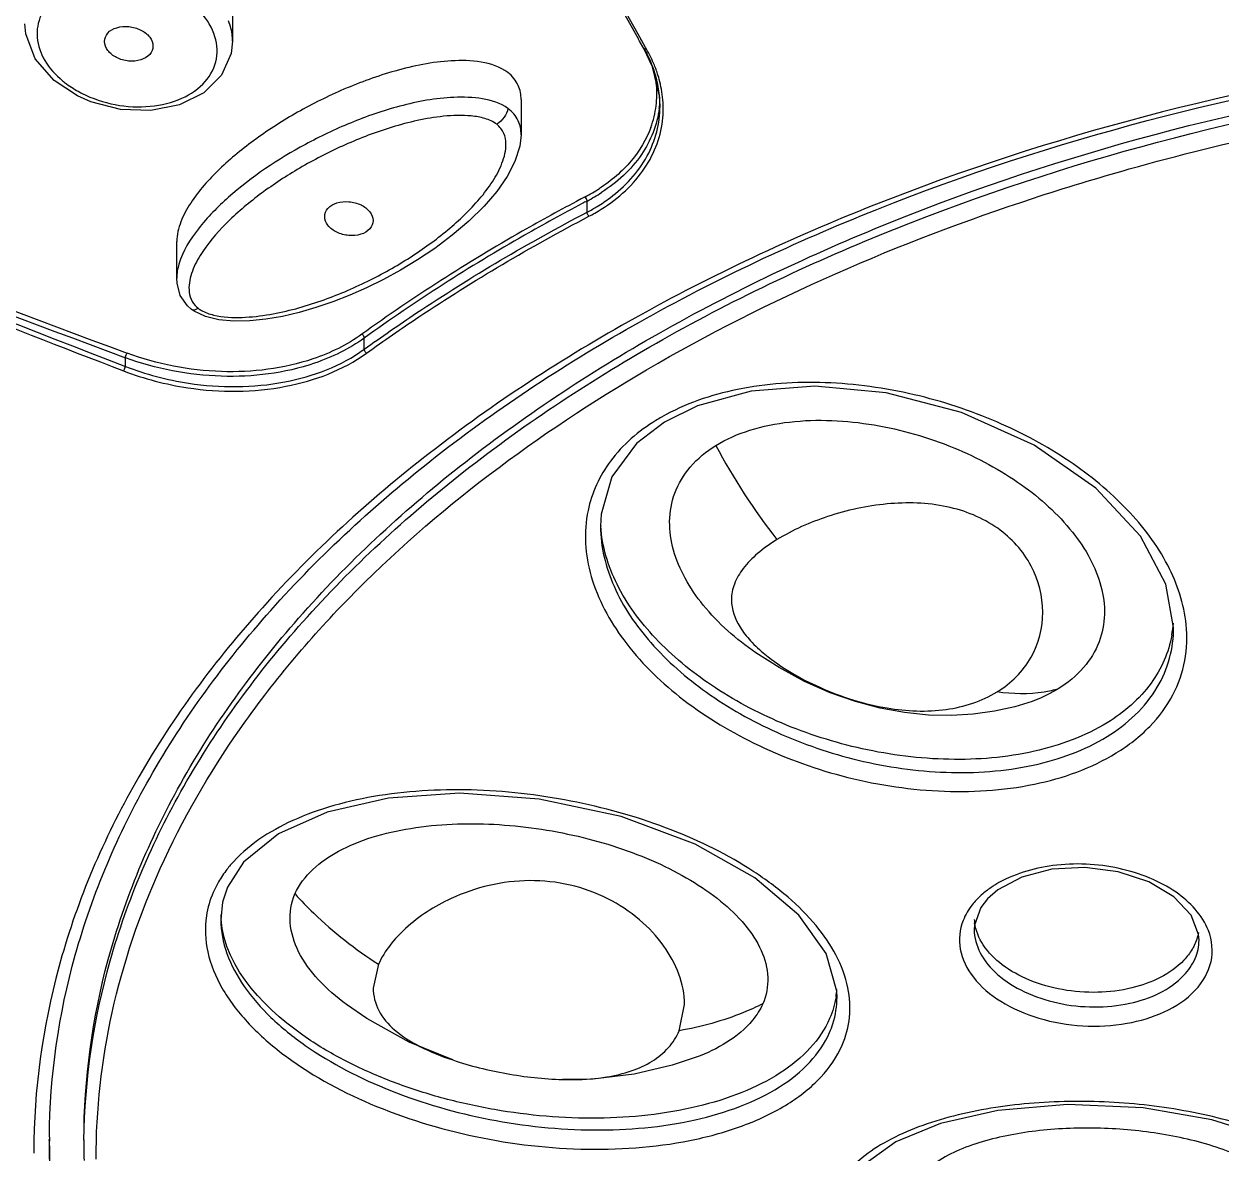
# Model space of a CAD drawing. Header units: millimetres. Extents: x 601 to 1195, y -13 to 407.
# Drawn here: x 899.69 to 912.67, y 288.88 to 301.12 of the extents above; entities that cross this region are included whole.
import ezdxf

# ---------------------------------------------------------------- set-up
doc = ezdxf.new("R2010")
doc.units = ezdxf.units.MM
doc.header["$LTSCALE"] = 0.1

msp = doc.modelspace()

# ---------------------------------------------------------------- linework, layer by layer
for p, q in [((901.9499, 301.2791), (901.9499, 300.937)), ((901.9499, 300.937), (901.9499, 300.9374)), ((906.3628, 300.9377), (906.3475, 300.9645)), ((906.408, 300.8586), (906.3628, 300.9377)), ((906.3817, 300.9482), (906.3769, 300.9566)), ((906.4269, 300.8691), (906.3817, 300.9482)), ((906.5032, 300.6583), (906.408, 300.8586)), ((906.4374, 300.8508), (906.4269, 300.8691)), ((906.5784, 300.345), (906.5032, 300.6583)), ((900.4151, 300.2786), (900.2697, 300.3424)), ((905.0778, 300.3027), (905.0778, 299.9213)), ((906.5841, 300.2316), (906.5784, 300.345)), ((906.5841, 300.2316), (906.5841, 300.234)), ((905.0778, 299.921), (905.0778, 299.9213)), ((905.7929, 299.082), (905.7929, 299.2029)), ((901.3451, 298.366), (901.3451, 298.7627)), ((901.4624, 298.0657), (901.3838, 298.1794)), ((901.5015, 298.0311), (901.4624, 298.0657)), ((901.5015, 298.0311), (901.5015, 298.031)), ((903.3782, 297.5954), (903.3782, 297.7163)), ((900.7881, 297.4095), (900.7881, 297.5041)), ((906.6312, 296.8058), (906.3302, 296.5735)), ((905.9452, 295.8066), (905.9386, 295.6753)), ((905.9386, 295.6774), (905.9386, 295.6753)), ((912.1516, 294.5791), (912.1516, 294.5792)), ((901.8955, 291.7611), (901.8426, 291.5984)), ((901.8426, 291.5984), (901.8225, 291.4111)), ((910.132, 291.6353), (910.0599, 291.5424)), ((910.0599, 291.5424), (909.9916, 291.3516)), ((901.8225, 291.4124), (901.8225, 291.4109)), ((909.9916, 291.3516), (909.9892, 291.3047)), ((909.9892, 291.3076), (909.9892, 291.3047)), ((912.4267, 291.1882), (912.4267, 291.1913)), ((903.5328, 290.9261), (903.4753, 290.6677)), ((908.5031, 290.569), (908.5007, 290.6358)), ((908.5031, 290.5691), (908.5031, 290.5714)), ((906.7928, 290.2055), (906.8503, 290.4904)), ((899.9644, 288.9971), (899.9642, 289.0248)), ((900.3392, 289.0207), (900.3392, 288.9296))]:
    msp.add_line(p, q)
for points in [[(900.2697, 300.3423), (900.0168, 300.5093), (899.812, 300.7455), (899.7089, 301.0155), (899.6999, 301.1233)], [(901.9499, 300.9374), (901.9356, 300.8026), (901.8311, 300.5661), (901.6374, 300.3754), (901.3741, 300.2453), (901.0646, 300.1846), (900.7356, 300.1964), (900.4151, 300.2786)], [(905.0778, 299.921), (905.0649, 299.7984), (905.0112, 299.6307), (904.9262, 299.4682), (904.8142, 299.3075), (904.676, 299.1466), (904.5129, 298.9858), (904.3319, 298.8314), (904.1434, 298.6898), (903.956, 298.5641), (903.7708, 298.4523), (903.5869, 298.3521), (903.4032, 298.2618), (903.2198, 298.181), (903.0368, 298.1095), (902.8543, 298.0472), (902.6724, 297.9945), (902.4916, 297.9522), (902.3128, 297.9211), (902.1364, 297.9027), (901.9646, 297.8994), (901.8027, 297.9139)], [(901.3838, 298.1794), (901.3481, 298.311), (901.3451, 298.366)], [(901.8027, 297.9139), (901.6571, 297.9492), (901.5341, 298.0079), (901.5015, 298.031)], [(912.1516, 294.5792), (912.0685, 295.0479), (911.7907, 295.5699), (911.3065, 296.0903), (910.638, 296.555), (909.8505, 296.9098), (909.0338, 297.123), (908.261, 297.1946), (907.5722, 297.1414), (906.9899, 296.9829), (906.6312, 296.8058)], [(906.3302, 296.5735), (906.0633, 296.2125), (905.9452, 295.8066)], [(908.9714, 293.7026), (908.7016, 293.774), (908.4269, 293.8707), (908.1504, 293.9933), (907.874, 294.1428), (907.6209, 294.3052)], [(910.4317, 293.7194), (910.2097, 293.6701), (909.9786, 293.638), (909.7417, 293.6242), (909.4926, 293.6292), (909.2353, 293.6549), (908.9714, 293.7026)], [(908.5007, 290.6358), (908.3842, 291.0419), (908.0873, 291.4597), (907.6123, 291.8635), (906.9657, 292.2291), (906.1616, 292.5275), (905.2743, 292.718), (904.4119, 292.7815), (903.6392, 292.7292), (902.9774, 292.5772), (902.4466, 292.339), (902.0699, 292.0317), (901.8954, 291.7608)], [(912.3401, 291.4596), (912.1538, 291.6581), (911.8812, 291.8207), (911.5494, 291.93), (911.1887, 291.9763), (910.8305, 291.9561), (910.5063, 291.8722), (910.2453, 291.7342), (910.1322, 291.6355)], [(912.4267, 291.1881), (912.4226, 291.249), (912.3401, 291.4596)], [(904.337, 289.8883), (903.8654, 290.08), (903.4061, 290.337), (903.1852, 290.4898)], [(906.9763, 289.9179), (906.7172, 289.831), (906.3032, 289.7337), (905.8542, 289.6814), (905.5264, 289.6763)], [(914.1789, 288.2603), (913.9937, 288.5418), (913.6529, 288.8123), (913.1743, 289.0493), (912.5657, 289.2399), (911.8216, 289.3682), (911.0025, 289.4043), (910.2458, 289.3402), (909.6243, 289.199), (909.1407, 289), (908.8028, 288.759), (908.6238, 288.5006)]]:
    msp.add_lwpolyline(points)
for centre, radius, start, end in [((1122.9402, 424.7465), 249.4683, 208.556905, 209.747814), ((1123.017, 424.7656), 249.5227, 208.552727, 209.747819), ((905.1403, 300.1432), 1.4587, 23.33979, 28.61014), ((905.2246, 300.1802), 1.3666, 19.51039, 23.31914), ((974.1468, 488.0242), 204.2958, 246.536876, 248.950504), ((905.2888, 300.2029), 1.2986, 15.19335, 19.5112), ((905.3955, 300.3585), 1.1545, 9.26124, 13.2861), ((905.4337, 300.3647), 1.1158, 4.81756, 9.26025), ((905.3495, 300.2194), 1.2356, 10.28421, 15.19294), ((905.2812, 300.167), 1.342, 18.78468, 19.54016), ((905.3132, 300.1776), 1.3083, 15.22267, 18.7961), ((905.4731, 300.3679), 1.0763, 353.00062, 4.82544), ((905.3984, 300.2285), 1.1859, 5.93496, 10.27464), ((905.369, 300.1926), 1.2506, 10.3079, 15.22852), ((905.4234, 300.2026), 1.1952, 4.71563, 10.30483), ((900.8763, 301.4709), 1.2337, 241.89767, 243.1477), ((905.5076, 300.3401), 1.0764, 352.93923, 357.41379), ((905.4208, 300.231), 1.1633, 5.21732, 5.92231), ((905.4306, 300.2319), 1.1535, 3.25863, 5.21883), ((905.4461, 300.2327), 1.138, 0.06566, 3.26055), ((905.4659, 300.2062), 1.1526, 358.39146, 4.70796), ((905.4739, 300.37), 1.0758, 339.95544, 352.8879), ((905.4901, 300.2059), 1.1284, 351.30523, 358.37673), ((979.2737, 508.8695), 225.4147, 247.968461, 249.628833), ((979.2718, 508.8659), 225.4629, 247.968461, 249.628832), ((973.9137, 487.4453), 203.6197, 247.105016, 248.953314), ((916.0024, 279.7346), 22.0324, 117.66836, 117.83), ((904.8842, 300.9434), 1.9139, 297.62256, 303.01807), ((904.8887, 300.9308), 1.9502, 297.62239, 303.0082), ((916.009, 279.718), 22.0006, 117.66837, 117.82238), ((904.8744, 300.8342), 1.9783, 297.66422, 299.56541), ((904.8788, 300.8213), 2.014, 297.66402, 299.70004), ((907.6716, 294.9851), 2.1591, 119.72052, 121.60973), ((913.1674, 299.7079), 6.7599, 207.82122, 218.15495), ((907.3058, 295.7603), 1.3673, 182.21359, 183.51513), ((910.9007, 294.7166), 1.2507, 349.74527, 355.84623), ((902.7539, 291.2641), 1.1053, 149.87865, 156.42708), ((910.6625, 291.0127), 0.8912, 130.54174, 136.75578), ((902.8113, 291.4865), 0.9888, 181.25897, 184.1332), ((910.4943, 291.4468), 0.5052, 184.04723, 187.98341), ((907.5572, 290.7199), 0.9458, 351.08126, 355.99075), ((907.2975, 288.8789), 7.5023, 178.95545, 179.9999), ((907.3042, 288.9962), 7.34, 179.55875, 179.99987), ((907.6336, 288.9296), 7.2945, 179.29571, 179.99982), ((907.7302, 288.9296), 7.391, 180.00023, 181.02407)]:
    msp.add_arc(centre, radius, start, end)
for points, knots in [([(919.6517, 324.7681), (919.0048, 324.7681), (917.712, 324.7351), (915.1379, 324.6001), (911.9523, 324.2843), (908.2023, 323.6652), (903.4276, 322.5379), (897.8766, 320.5959), (892.0058, 317.4149), (887.2482, 313.5343), (884.3186, 309.7346), (882.7893, 306.5224), (882.0548, 304.099), (881.7201, 301.6399), (881.7665, 299.9975), (881.8553, 299.1877)], [0, 0, 0, 0, 0.0382424, 0.0764289, 0.1523702, 0.2273559, 0.3009432, 0.4422259, 0.5736462, 0.6937318, 0.8027477, 0.853893, 0.9033727, 0.9518389, 1, 1, 1, 1]), ([(919.6517, 318.5656), (917.1232, 318.5656), (912.125, 318.2544), (904.9037, 316.8665), (898.2746, 314.6142), (892.5019, 311.5815), (887.8152, 307.8797), (884.9114, 304.246), (883.3869, 301.1679), (882.6489, 298.8465), (882.3017, 296.4879), (882.3342, 294.9107), (882.4147, 294.1329)], [0, 0, 0, 0, 0.1534796, 0.3030363, 0.4451277, 0.5769581, 0.6969511, 0.8052956, 0.8559126, 0.9047639, 0.952534, 1, 1, 1, 1]), ([(919.6517, 313.8917), (917.0355, 313.8917), (911.8722, 313.5491), (904.45, 312.0222), (897.7214, 309.5542), (892.8205, 306.7273), (889.5667, 304.0756), (887.5411, 301.9853), (885.8944, 299.7673), (884.6477, 297.4462), (883.8192, 295.049), (883.4223, 292.6055), (883.4637, 290.149), (883.7799, 288.5418), (884.0046, 287.7544)], [0, 0, 0, 0, 0.1556216, 0.3067233, 0.4492796, 0.5802631, 0.6409905, 0.6984865, 0.7529561, 0.8047961, 0.8545991, 0.9031338, 0.951291, 1, 1, 1, 1]), ([(919.6517, 313.5415), (917.0674, 313.5415), (911.9664, 313.205), (904.6301, 311.7054), (897.9712, 309.2804), (893.1117, 306.5023), (889.8752, 303.8951), (887.8539, 301.8384), (886.2031, 299.655), (884.9439, 297.3688), (884.094, 295.006), (883.6668, 292.5954), (883.6696, 290.1692), (883.9556, 288.5784), (884.1643, 287.7985)], [0, 0, 0, 0, 0.1554286, 0.3063963, 0.4489243, 0.5800058, 0.6408224, 0.6984252, 0.7530062, 0.8049445, 0.8548117, 0.9033545, 0.9514448, 1, 1, 1, 1]), ([(919.6517, 312.2288), (917.5032, 312.2288), (913.2484, 311.9855), (907.0647, 310.8991), (901.3084, 309.129), (896.1748, 306.7327), (891.8352, 303.7842), (888.4384, 300.3725), (886.4665, 297.157), (885.5277, 294.4999), (885.2651, 293.16), (885.1865, 292.4931)], [0, 0, 0, 0, 0.1503096, 0.2973795, 0.4382417, 0.5704293, 0.6923064, 0.8034212, 0.904905, 0.953019, 1, 1, 1, 1]), ([(885.3825, 292.5083), (885.4565, 293.169), (885.7093, 294.4971), (886.6273, 297.1342), (888.5728, 300.3312), (891.9396, 303.7278), (896.2526, 306.6673), (901.3633, 309.0585), (907.0996, 310.8261), (913.2653, 311.9112), (917.5088, 312.1542), (919.6517, 312.1542)], [0, 0, 0, 0, 0.0467425, 0.0946278, 0.195744, 0.3066627, 0.4285203, 0.5608384, 0.7019447, 0.8493338, 1, 1, 1, 1]), ([(885.4709, 292.429), (885.5506, 293.0897), (885.8144, 294.4169), (886.7514, 297.0485), (888.7122, 300.2321), (892.0837, 303.6095), (896.3874, 306.5281), (901.4763, 308.8997), (907.1807, 310.6516), (913.3076, 311.7267), (917.5231, 311.9675), (919.6517, 311.9675)], [0, 0, 0, 0, 0.0469821, 0.0951057, 0.1966235, 0.3077726, 0.42967, 0.5618576, 0.7026999, 0.8497342, 1, 1, 1, 1]), ([(885.507, 292.4479), (885.5891, 293.107), (885.8572, 294.4307), (886.8009, 297.0546), (888.7665, 300.2278), (892.1382, 303.5933), (896.4373, 306.5013), (901.5176, 308.8641), (907.2101, 310.6092), (913.3229, 311.6801), (917.5283, 311.9199), (919.6517, 311.9199)], [0, 0, 0, 0, 0.0469837, 0.0951204, 0.196684, 0.3078788, 0.4298032, 0.5619908, 0.7028061, 0.8497932, 1, 1, 1, 1]), ([(901.295, 301.4792), (901.09, 301.5829), (900.7386, 301.658), (900.302, 301.584), (900.0328, 301.4463), (899.8556, 301.2323), (899.8111, 300.968), (899.9053, 300.7084), (900.033, 300.5689), (900.1087, 300.5065)], [0, 0, 0, 0, 0.2897344, 0.4289035, 0.5535996, 0.6633838, 0.7666629, 0.8762272, 1, 1, 1, 1]), ([(900.319, 300.3702), (900.5429, 300.2569), (900.9304, 300.1826), (901.3956, 300.2929), (901.6644, 300.4723), (901.8033, 300.7404), (901.7668, 301.0386), (901.5828, 301.2995), (901.3991, 301.4265), (901.295, 301.4792)], [0, 0, 0, 0, 0.2868505, 0.4219702, 0.5403641, 0.6450278, 0.7493683, 0.8665209, 1, 1, 1, 1]), ([(900.5625, 300.9331), (900.5624, 300.9653), (900.5927, 301.0366), (900.6986, 301.0927), (900.8276, 301.1024), (900.9158, 301.0775), (900.9562, 301.0571)], [0, 0, 0, 0, 0.2023871, 0.4397134, 0.7159962, 1, 1, 1, 1]), ([(900.9562, 301.0571), (900.9929, 301.0386), (901.0559, 300.9925), (901.0874, 300.9172), (901.0874, 300.8829)], [0, 0, 0, 0, 0.5446788, 1, 1, 1, 1]), ([(901.9499, 300.9374), (901.9499, 300.9557), (901.9461, 301.0303), (901.9274, 301.104), (901.9067, 301.1564)], [0, 0, 0, 0, 0.2450058, 1, 1, 1, 1]), ([(900.6937, 300.7588), (900.657, 300.7774), (900.594, 300.8234), (900.5625, 300.8987), (900.5625, 300.9331)], [0, 0, 0, 0, 0.5446413, 1, 1, 1, 1]), ([(901.0874, 300.8829), (901.0874, 300.8506), (901.0571, 300.7794), (900.9513, 300.7233), (900.8223, 300.7136), (900.734, 300.7384), (900.6937, 300.7588)], [0, 0, 0, 0, 0.2023775, 0.439706, 0.7159867, 1, 1, 1, 1]), ([(906.4374, 300.8508), (906.4343, 300.85), (906.4242, 300.8484), (906.4116, 300.8523), (906.408, 300.8586)], [0, 0, 0, 0, 0.304015, 1, 1, 1, 1]), ([(906.5459, 300.6158), (906.5388, 300.6358), (906.508, 300.7165), (906.4698, 300.7943), (906.4374, 300.8508)], [0, 0, 0, 0, 0.2456428, 1, 1, 1, 1]), ([(914.8762, 300.7449), (912.8393, 300.4342), (909.8844, 299.6788), (906.3381, 298.0225), (904.0943, 296.5637), (902.2609, 294.893), (900.8888, 293.0475), (900.0236, 291.0725), (899.8088, 289.6903), (899.7965, 289.0157)], [0, 0, 0, 0, 0.3002462, 0.4393809, 0.5690445, 0.6887227, 0.7989815, 0.9016762, 1, 1, 1, 1]), ([(899.9644, 289.0527), (899.9695, 289.7167), (900.1679, 291.0799), (901.0066, 293.0334), (902.3528, 294.864), (904.163, 296.5256), (906.3869, 297.9796), (909.9127, 299.6338), (912.8542, 300.3886), (914.8829, 300.6995)], [0, 0, 0, 0, 0.0975823, 0.1996135, 0.309448, 0.4290022, 0.5588331, 0.6983857, 1, 1, 1, 1]), ([(904.935, 300.5954), (904.8526, 300.6584), (904.641, 300.7258), (904.2222, 300.7325), (903.7164, 300.6299), (903.1615, 300.4279), (902.6573, 300.1771), (902.2036, 299.8884), (901.8074, 299.5654), (901.5329, 299.2586), (901.3824, 298.9858), (901.345, 298.8363), (901.3451, 298.7627)], [0, 0, 0, 0, 0.0709883, 0.1449051, 0.2863955, 0.4204122, 0.548384, 0.6708358, 0.787549, 0.8974947, 0.9495953, 1, 1, 1, 1]), ([(900.3392, 289.0207), (900.3392, 289.6788), (900.5248, 291.0292), (901.3384, 292.9651), (902.652, 294.7765), (904.4207, 296.4184), (906.5946, 297.8543), (910.0417, 299.4882), (912.9201, 300.2361), (914.9057, 300.546)], [0, 0, 0, 0, 0.0984505, 0.2010702, 0.3111531, 0.4306566, 0.5602175, 0.6993622, 1, 1, 1, 1]), ([(905.0778, 300.3027), (905.0778, 300.355), (905.0579, 300.4691), (904.9822, 300.5593), (904.935, 300.5954)], [0, 0, 0, 0, 0.4681188, 1, 1, 1, 1]), ([(900.1087, 300.5065), (900.1228, 300.4949), (900.1817, 300.449), (900.2454, 300.4092), (900.2952, 300.3826)], [0, 0, 0, 0, 0.2440618, 1, 1, 1, 1]), ([(900.3397, 289.0193), (900.3478, 289.6746), (900.5483, 291.0177), (901.377, 292.9395), (902.6989, 294.7365), (904.47, 296.3648), (906.641, 297.7884), (910.0768, 299.4076), (912.9425, 300.1494), (914.9189, 300.457)], [0, 0, 0, 0, 0.0984147, 0.2011198, 0.3113328, 0.4309424, 0.5605444, 0.6996493, 1, 1, 1, 1]), ([(904.935, 300.2062), (904.8554, 300.2637), (904.6547, 300.3255), (904.2548, 300.3379), (903.768, 300.2472), (903.2315, 300.0617), (902.5939, 299.7575), (902.0258, 299.3792), (901.5759, 298.9233), (901.4097, 298.6592), (901.3687, 298.5188)], [0, 0, 0, 0, 0.0696899, 0.1430045, 0.2838735, 0.4175084, 0.5453215, 0.7848698, 0.8962202, 1, 1, 1, 1]), ([(904.935, 300.2062), (904.93, 300.1723), (904.896, 300.1067), (904.846, 300.0542), (904.8148, 300.0346)], [0, 0, 0, 0, 0.4821623, 1, 1, 1, 1]), ([(905.0778, 299.9213), (905.0778, 299.9729), (905.0582, 300.085), (904.982, 300.1722), (904.935, 300.2062)], [0, 0, 0, 0, 0.4707547, 1, 1, 1, 1]), ([(906.5759, 300.2078), (906.5539, 300.03), (906.4066, 299.6637), (906.1175, 299.4037), (905.9511, 299.2954)], [0, 0, 0, 0, 0.4742834, 1, 1, 1, 1]), ([(906.0433, 299.2391), (906.2047, 299.3599), (906.4798, 299.6526), (906.5839, 300.0457), (906.5841, 300.2316)], [0, 0, 0, 0, 0.5204699, 1, 1, 1, 1]), ([(910.631, 299.2337), (910.9751, 299.3466), (912.3914, 299.7773), (913.8434, 300.0885), (914.948, 300.2605)], [0, 0, 0, 0, 0.2447081, 1, 1, 1, 1]), ([(904.8148, 300.0346), (904.7772, 300.064), (904.6847, 300.1043), (904.489, 300.1368), (904.2401, 300.1283), (903.9533, 300.0798), (903.5935, 299.984), (903.1731, 299.8238), (902.7081, 299.587), (902.2879, 299.316), (901.9194, 299.0138), (901.6622, 298.7275), (901.5179, 298.4737), (901.4791, 298.3342), (901.4778, 298.265)], [0, 0, 0, 0, 0.0351113, 0.072178, 0.1455321, 0.2166978, 0.2858281, 0.4190097, 0.5465578, 0.6689124, 0.7858643, 0.8964781, 0.9490828, 1, 1, 1, 1]), ([(901.7455, 297.9664), (901.846, 297.9422), (902.0526, 297.933), (902.4456, 297.979), (902.906, 298.1067), (903.4133, 298.3212), (903.8735, 298.5797), (904.2197, 298.8293), (904.4657, 299.0492), (904.6299, 299.2226), (904.7706, 299.4073), (904.8617, 299.5742), (904.9061, 299.7157), (904.9189, 299.826), (904.8988, 299.9426), (904.8478, 300.0088), (904.8148, 300.0346)], [0, 0, 0, 0, 0.0744757, 0.1468403, 0.2850245, 0.4167343, 0.5431636, 0.6646102, 0.7234065, 0.7807532, 0.8364704, 0.8903634, 0.9167148, 0.9429085, 0.9698174, 1, 1, 1, 1]), ([(905.8767, 299.0719), (906.066, 299.1799), (906.322, 299.3882), (906.5352, 299.748), (906.5908, 299.9396), (906.6055, 300.0353)], [0, 0, 0, 0, 0.5254378, 0.7667397, 1, 1, 1, 1]), ([(906.4844, 300.0012), (906.4366, 299.87), (906.2821, 299.6135), (906.0551, 299.422), (905.9271, 299.3386)], [0, 0, 0, 0, 0.4776019, 1, 1, 1, 1]), ([(905.8505, 299.1134), (905.8675, 299.123), (905.9336, 299.1619), (905.9974, 299.2048), (906.0433, 299.2391)], [0, 0, 0, 0, 0.2541927, 1, 1, 1, 1]), ([(900.4709, 288.8123), (900.4709, 289.3458), (900.592, 290.4318), (901.1282, 292.0147), (902.005, 293.5316), (903.6543, 295.4927), (906.5062, 297.606), (909.1782, 298.757), (910.631, 299.2337)], [0, 0, 0, 0, 0.1033368, 0.2096669, 0.3215046, 0.4406888, 0.7038599, 1, 1, 1, 1]), ([(902.9489, 299.0343), (902.9489, 299.0661), (902.9797, 299.1368), (903.085, 299.1925), (903.2136, 299.2035), (903.3021, 299.1802), (903.3427, 299.1604)], [0, 0, 0, 0, 0.2006696, 0.4384842, 0.715815, 1, 1, 1, 1]), ([(903.3427, 299.1604), (903.3792, 299.1426), (903.4422, 299.0984), (903.4739, 299.0243), (903.4739, 298.9906)], [0, 0, 0, 0, 0.5465955, 1, 1, 1, 1]), ([(905.7165, 299.2187), (905.5063, 299.1077), (904.6941, 298.662), (903.9112, 298.1622), (903.3532, 297.7587)], [0, 0, 0, 0, 0.2566488, 1, 1, 1, 1]), ([(905.7406, 299.1754), (905.5304, 299.0644), (904.7186, 298.619), (903.936, 298.1195), (903.3782, 297.7163)], [0, 0, 0, 0, 0.256655, 1, 1, 1, 1]), ([(903.0802, 298.8645), (903.0437, 298.8823), (902.9807, 298.9265), (902.949, 299.0006), (902.9489, 299.0343)], [0, 0, 0, 0, 0.5465556, 1, 1, 1, 1]), ([(903.4739, 298.9906), (903.4739, 298.9588), (903.4431, 298.8882), (903.3379, 298.8325), (903.2092, 298.8214), (903.1207, 298.8448), (903.0802, 298.8645)], [0, 0, 0, 0, 0.2006619, 0.4384783, 0.7158048, 1, 1, 1, 1]), ([(903.3782, 297.5954), (903.5647, 297.7302), (904.3418, 298.2693), (905.1591, 298.7497), (905.7929, 299.082)], [0, 0, 0, 0, 0.2432934, 1, 1, 1, 1]), ([(903.4029, 297.5532), (903.5891, 297.6877), (904.365, 298.2261), (905.1811, 298.7057), (905.8139, 299.0375)], [0, 0, 0, 0, 0.2432934, 1, 1, 1, 1]), ([(905.8139, 299.0375), (905.8044, 299.046), (905.7955, 299.0616), (905.7929, 299.0781), (905.7929, 299.082)], [0, 0, 0, 0, 0.7677446, 1, 1, 1, 1]), ([(901.4778, 298.265), (901.4772, 298.2315), (901.4849, 298.1604), (901.5206, 298.0966), (901.5455, 298.0696)], [0, 0, 0, 0, 0.4773797, 1, 1, 1, 1]), ([(901.5015, 298.031), (901.5056, 298.0279), (901.5308, 298.0173), (901.5586, 298.0301), (901.5767, 298.041)], [0, 0, 0, 0, 0.1960631, 1, 1, 1, 1]), ([(901.5767, 298.041), (901.5883, 298.0319), (901.64, 297.9977), (901.6997, 297.9774), (901.7455, 297.9664)], [0, 0, 0, 0, 0.2383664, 1, 1, 1, 1]), ([(903.3782, 297.7163), (903.2145, 297.5979), (902.7183, 297.359), (901.8126, 297.2494), (901.1194, 297.3817), (900.7881, 297.5041)], [0, 0, 0, 0, 0.2257758, 0.6051912, 1, 1, 1, 1]), ([(903.3532, 297.7587), (903.1922, 297.6424), (902.7043, 297.4076), (901.8137, 297.3008), (901.1323, 297.432), (900.8067, 297.5529)], [0, 0, 0, 0, 0.2257609, 0.6051288, 1, 1, 1, 1]), ([(903.3782, 297.7163), (903.3782, 297.7201), (903.3751, 297.7368), (903.364, 297.7517), (903.3532, 297.7587)], [0, 0, 0, 0, 0.2300263, 1, 1, 1, 1]), ([(900.769, 297.3609), (900.993, 297.2747), (901.5732, 297.1239), (902.4968, 297.1258), (903.1475, 297.3685), (903.4029, 297.5532)], [0, 0, 0, 0, 0.2638889, 0.6535408, 1, 1, 1, 1]), ([(900.7881, 297.4095), (901.0083, 297.3243), (901.5787, 297.1749), (902.487, 297.1755), (903.1271, 297.4138), (903.3782, 297.5954)], [0, 0, 0, 0, 0.2639567, 0.6535814, 1, 1, 1, 1]), ([(900.7881, 297.5041), (900.7902, 297.5174), (900.7962, 297.5342), (900.8045, 297.5496), (900.8067, 297.5529)], [0, 0, 0, 0, 0.7740332, 1, 1, 1, 1]), ([(903.4029, 297.5532), (903.3922, 297.5603), (903.3813, 297.575), (903.3782, 297.5915), (903.3782, 297.5954)], [0, 0, 0, 0, 0.7702815, 1, 1, 1, 1]), ([(900.769, 297.3609), (900.7711, 297.3642), (900.7795, 297.3795), (900.7857, 297.3962), (900.7881, 297.4095)], [0, 0, 0, 0, 0.2264316, 1, 1, 1, 1]), ([(912.2874, 294.6098), (912.2652, 294.8334), (912.1092, 295.2943), (911.6524, 295.8949), (911.0142, 296.4176), (910.2295, 296.839), (909.3358, 297.1326), (908.3822, 297.2652), (907.4437, 297.2041), (906.8546, 297.0048), (906.6012, 296.8601)], [0, 0, 0, 0, 0.0980459, 0.2062312, 0.3256719, 0.4552748, 0.5926944, 0.7340104, 0.8727141, 1, 1, 1, 1]), ([(906.54, 296.8238), (906.3523, 296.7082), (906.0256, 296.4307), (905.8438, 296.0382), (905.8037, 295.8458)], [0, 0, 0, 0, 0.5287452, 1, 1, 1, 1]), ([(907.1887, 296.5528), (907.3034, 296.6234), (907.5654, 296.7344), (908.1432, 296.8498), (908.905, 296.8095), (909.7603, 296.5635), (910.4967, 296.1682), (910.9845, 295.7325), (911.2505, 295.3379), (911.3752, 295.0346), (911.4183, 294.7213), (911.3589, 294.4084), (911.1821, 294.1232), (911.0034, 293.9759), (910.9015, 293.9131)], [0, 0, 0, 0, 0.0650723, 0.1357811, 0.2833361, 0.42809, 0.5628119, 0.6840591, 0.7394697, 0.791509, 0.8411239, 0.8901606, 0.9421786, 1, 1, 1, 1]), ([(907.6209, 294.3051), (907.4105, 294.4508), (907.1246, 294.7005), (906.8496, 295.1), (906.7192, 295.4082), (906.6713, 295.7273), (906.7274, 296.0471), (906.9045, 296.3389), (907.0854, 296.4892), (907.1887, 296.5528)], [0, 0, 0, 0, 0.2774927, 0.40436, 0.5235963, 0.6373933, 0.7496872, 0.8684488, 1, 1, 1, 1]), ([(909.0451, 295.9179), (908.8265, 295.8973), (908.4124, 295.8064), (908.023, 295.6371), (907.8518, 295.5317)], [0, 0, 0, 0, 0.522075, 1, 1, 1, 1]), ([(910.7326, 294.7445), (910.7326, 294.9164), (910.6412, 295.2759), (910.2549, 295.7008), (909.6831, 295.9277), (909.2605, 295.9382), (909.0451, 295.9179)], [0, 0, 0, 0, 0.2232185, 0.4599749, 0.7189241, 1, 1, 1, 1]), ([(905.8037, 295.8458), (905.7795, 295.7295), (905.7626, 295.487), (905.8511, 294.9929), (906.1771, 294.3928), (906.7977, 293.7831), (907.6073, 293.2852), (908.5592, 292.9336), (909.5939, 292.7676), (910.6179, 292.8265), (911.2602, 293.0518), (911.5299, 293.2179)], [0, 0, 0, 0, 0.048309, 0.0975409, 0.2025234, 0.3194644, 0.4480814, 0.586198, 0.7296879, 0.8711916, 1, 1, 1, 1]), ([(905.9386, 295.6753), (905.9389, 295.4533), (906.0566, 294.9864), (906.4775, 294.3732), (907.089, 293.8393), (907.8543, 293.4091), (908.7345, 293.1093), (909.6788, 292.9746), (910.607, 293.0385), (911.1871, 293.2458), (911.4316, 293.3963)], [0, 0, 0, 0, 0.098157, 0.2058136, 0.3247192, 0.4540837, 0.5917239, 0.7336938, 0.8730716, 1, 1, 1, 1]), ([(911.4316, 293.546), (911.1909, 293.3978), (910.6218, 293.1906), (909.7095, 293.1163), (908.7788, 293.2334), (907.9075, 293.5109), (907.145, 293.9161), (906.5288, 294.4231), (906.0936, 295.0089), (905.9545, 295.4594), (905.9411, 295.6765)], [0, 0, 0, 0, 0.1271023, 0.2665478, 0.4085523, 0.5462251, 0.6756378, 0.79459, 0.9022172, 1, 1, 1, 1]), ([(907.8518, 295.5317), (907.7781, 295.4863), (907.6456, 295.3924), (907.4852, 295.2311), (907.3821, 295.0596), (907.3575, 294.9364), (907.3576, 294.8784)], [0, 0, 0, 0, 0.304944, 0.5692525, 0.7957968, 1, 1, 1, 1]), ([(907.3576, 294.8784), (907.3577, 294.775), (907.4195, 294.6093), (907.5676, 294.4244), (907.6663, 294.333), (907.7214, 294.2876)], [0, 0, 0, 0, 0.4357755, 0.6993158, 1, 1, 1, 1]), ([(910.2383, 293.8797), (910.3875, 293.9716), (910.6448, 294.2251), (910.7326, 294.5761), (910.7326, 294.7445)], [0, 0, 0, 0, 0.5099305, 1, 1, 1, 1]), ([(911.4316, 293.3963), (911.6475, 293.5292), (911.9329, 293.7926), (912.1226, 294.2395), (912.1516, 294.4673), (912.1516, 294.5791)], [0, 0, 0, 0, 0.5282067, 0.7671366, 1, 1, 1, 1]), ([(911.5299, 293.2179), (911.6614, 293.2989), (911.8976, 293.4817), (912.1564, 293.8289), (912.2914, 294.2147), (912.3003, 294.4805), (912.2874, 294.6098)], [0, 0, 0, 0, 0.2773668, 0.5299233, 0.7668278, 1, 1, 1, 1]), ([(912.1315, 294.494), (912.0979, 294.3086), (911.9286, 293.9263), (911.6134, 293.658), (911.4316, 293.546)], [0, 0, 0, 0, 0.4686822, 1, 1, 1, 1]), ([(907.7214, 294.2876), (907.8997, 294.1408), (908.326, 293.8956), (908.7939, 293.7475), (909.0451, 293.7056)], [0, 0, 0, 0, 0.4755862, 1, 1, 1, 1]), ([(909.0451, 293.7056), (909.2561, 293.6704), (909.6701, 293.6499), (910.0727, 293.7778), (910.2383, 293.8797)], [0, 0, 0, 0, 0.5238638, 1, 1, 1, 1]), ([(910.9012, 293.913), (910.8505, 293.8982), (910.6332, 293.8494), (910.4058, 293.8543), (910.2383, 293.8797)], [0, 0, 0, 0, 0.2376294, 1, 1, 1, 1]), ([(910.9015, 293.9131), (910.8671, 293.892), (910.7184, 293.8097), (910.5568, 293.7523), (910.4317, 293.7194)], [0, 0, 0, 0, 0.2380095, 1, 1, 1, 1]), ([(908.6207, 290.6704), (908.5706, 290.9181), (908.3624, 291.2801), (907.9709, 291.6673), (907.4601, 292.0449), (906.6967, 292.4194), (905.6816, 292.7129), (904.6127, 292.8439), (903.7229, 292.8028), (903.0549, 292.66), (902.4863, 292.4581), (902.1049, 292.2111), (901.9256, 291.9993)], [0, 0, 0, 0, 0.0986389, 0.154854, 0.2152047, 0.3455534, 0.4843357, 0.6259392, 0.7641727, 0.8298141, 0.8916667, 1, 1, 1, 1]), ([(885.1865, 292.4931), (885.1036, 291.7895), (885.0511, 290.3628), (885.323, 288.2248), (885.9418, 286.1164), (887.2452, 283.3171), (889.7649, 279.9935), (893.8776, 276.5735), (898.9784, 273.7322), (904.8726, 271.569), (911.3353, 270.1607), (915.8297, 269.7634), (918.1121, 269.7007)], [0, 0, 0, 0, 0.0478515, 0.0959173, 0.1449537, 0.1956368, 0.3037829, 0.4232679, 0.5545119, 0.6962005, 0.8457976, 1, 1, 1, 1]), ([(902.6271, 291.6884), (902.715, 291.8904), (903.0128, 292.1361), (903.4704, 292.3164), (904.0355, 292.4432), (904.6374, 292.4651), (905.2434, 292.4058), (905.8375, 292.2939), (906.4033, 292.1098), (906.9116, 291.8496), (907.2391, 291.6257), (907.5055, 291.3731), (907.6928, 291.0929), (907.7731, 290.7886), (907.737, 290.5866), (907.6984, 290.4978)], [0, 0, 0, 0, 0.1047565, 0.1675263, 0.2353443, 0.3785727, 0.4517637, 0.5246319, 0.6657969, 0.7326528, 0.795642, 0.8538222, 0.9062719, 0.9539496, 1, 1, 1, 1]), ([(901.9256, 291.9993), (901.9134, 291.9849), (901.8669, 291.9276), (901.8254, 291.8664), (901.7978, 291.8188)], [0, 0, 0, 0, 0.2549643, 1, 1, 1, 1]), ([(912.5287, 291.2913), (912.4636, 291.4604), (912.2484, 291.6855), (911.8897, 291.8741), (911.4432, 292.0112), (910.8612, 292.0377), (910.4085, 291.9038), (910.2228, 291.7907)], [0, 0, 0, 0, 0.2100745, 0.3354208, 0.470408, 0.7478765, 1, 1, 1, 1]), ([(906.8503, 290.4904), (906.8504, 290.7137), (906.7026, 291.0662), (906.3662, 291.4252), (906.0187, 291.6557), (905.6098, 291.8026), (905.0263, 291.866), (904.5826, 291.7612), (904.319, 291.6388)], [0, 0, 0, 0, 0.2079809, 0.3288227, 0.4575407, 0.5919096, 0.7294851, 1, 1, 1, 1]), ([(910.2228, 291.7907), (910.2102, 291.783), (910.1617, 291.7522), (910.1156, 291.7177), (910.0833, 291.69)], [0, 0, 0, 0, 0.2568543, 1, 1, 1, 1]), ([(903.1852, 290.4898), (903.0758, 290.5707), (902.8788, 290.7407), (902.6553, 291.0396), (902.5507, 291.3696), (902.5853, 291.5922), (902.6271, 291.6884)], [0, 0, 0, 0, 0.2872513, 0.5460878, 0.7786242, 1, 1, 1, 1]), ([(902.6272, 291.6886), (902.6924, 291.6168), (902.9683, 291.3335), (903.2821, 291.0877), (903.5328, 290.9261)], [0, 0, 0, 0, 0.2454291, 1, 1, 1, 1]), ([(904.319, 291.6388), (904.1403, 291.5558), (903.834, 291.3606), (903.5974, 291.0746), (903.5328, 290.9261)], [0, 0, 0, 0, 0.5489283, 1, 1, 1, 1]), ([(910.0134, 291.6233), (909.9976, 291.6065), (909.9399, 291.5395), (909.8937, 291.4621), (909.8698, 291.4013)], [0, 0, 0, 0, 0.2607581, 1, 1, 1, 1]), ([(901.6669, 291.451), (901.6472, 291.322), (901.6608, 291.0448), (901.8262, 290.6485), (902.108, 290.2796), (902.6261, 289.8196), (903.4558, 289.3654), (904.5859, 289.0202), (905.786, 288.8822), (906.78, 288.9611), (907.5035, 289.168), (907.965, 289.3885), (908.3323, 289.6761), (908.502, 289.9213), (908.5571, 290.0478)], [0, 0, 0, 0, 0.0464736, 0.0961756, 0.1507954, 0.2104571, 0.3418481, 0.4837735, 0.6290923, 0.7698161, 0.8355097, 0.8961743, 0.9508637, 1, 1, 1, 1]), ([(901.8225, 291.411), (901.8227, 291.2868), (901.8738, 291.0267), (902.071, 290.666), (902.3662, 290.332), (902.8805, 289.9197), (903.6737, 289.5147), (904.7376, 289.2099), (905.8559, 289.094), (906.7779, 289.1738), (907.4474, 289.3688), (907.8744, 289.5747), (908.2144, 289.8424), (908.3716, 290.0703), (908.4228, 290.1879)], [0, 0, 0, 0, 0.0471374, 0.098322, 0.1544568, 0.2152825, 0.3477023, 0.489264, 0.6333587, 0.7724555, 0.8373262, 0.8972458, 0.9513227, 1, 1, 1, 1]), ([(908.4228, 290.3376), (908.3722, 290.2213), (908.2174, 289.9954), (907.8836, 289.7275), (907.4641, 289.5186), (906.8057, 289.3163), (905.8973, 289.2226), (904.9738, 289.3013), (904.2471, 289.4613), (903.7274, 289.626), (903.2392, 289.836), (902.4746, 290.2642), (901.8644, 290.8707), (901.8251, 291.4153)], [0, 0, 0, 0, 0.0490074, 0.1034777, 0.163765, 0.2289677, 0.3686627, 0.5133232, 0.585205, 0.6556554, 0.7238866, 0.7890881, 1, 1, 1, 1]), ([(909.8698, 291.4013), (909.8318, 291.3045), (909.8092, 291.0756), (909.9739, 290.7538), (910.2828, 290.4976), (910.6944, 290.3211), (911.1655, 290.2414), (911.7591, 290.2711), (912.199, 290.4456), (912.3864, 290.6454)], [0, 0, 0, 0, 0.09509, 0.1975283, 0.3176939, 0.4552713, 0.6027626, 0.7495746, 1, 1, 1, 1]), ([(912.2634, 290.9713), (912.1175, 290.8158), (911.7875, 290.666), (911.3259, 290.6096), (910.9473, 290.6378), (910.5937, 290.7375), (910.2959, 290.9003), (910.0803, 291.1137), (910.006, 291.2912), (909.994, 291.3766)], [0, 0, 0, 0, 0.2401346, 0.3805568, 0.5246293, 0.6640246, 0.7914908, 0.9029195, 1, 1, 1, 1]), ([(909.9892, 291.3047), (909.9897, 291.2169), (910.0432, 291.0279), (910.2448, 290.7931), (910.5389, 290.61), (910.8975, 290.4922), (911.2875, 290.4502), (911.7665, 290.4959), (912.1125, 290.6463), (912.2634, 290.8072)], [0, 0, 0, 0, 0.0962634, 0.2059192, 0.3322228, 0.4715755, 0.616516, 0.7581981, 1, 1, 1, 1]), ([(912.3864, 290.6454), (912.467, 290.7314), (912.593, 290.9409), (912.5691, 291.1865), (912.5287, 291.2913)], [0, 0, 0, 0, 0.5120162, 1, 1, 1, 1]), ([(912.2634, 290.8072), (912.3132, 290.8603), (912.3954, 290.9785), (912.4263, 291.1204), (912.4267, 291.1882)], [0, 0, 0, 0, 0.5175736, 1, 1, 1, 1]), ([(912.3742, 291.1301), (912.3674, 291.116), (912.3367, 291.059), (912.2969, 291.0071), (912.2634, 290.9713)], [0, 0, 0, 0, 0.24199, 1, 1, 1, 1]), ([(918.1133, 269.7707), (915.9519, 269.8306), (911.6908, 270.1967), (905.5425, 271.4825), (899.8902, 273.4568), (894.9309, 276.0551), (890.8379, 279.193), (888.2136, 282.2538), (886.7387, 284.8568), (885.956, 286.8261), (885.4827, 288.8352), (885.3767, 290.193), (885.3767, 290.8657)], [0, 0, 0, 0, 0.1524929, 0.3007927, 0.4418927, 0.5734154, 0.6939807, 0.803617, 0.8549471, 0.9044085, 0.9525534, 1, 1, 1, 1]), ([(903.4753, 290.6677), (903.4753, 290.5849), (903.5195, 290.4085), (903.7112, 290.1915), (903.993, 290.0178), (904.2148, 289.9295), (904.337, 289.8883)], [0, 0, 0, 0, 0.2012901, 0.4218127, 0.6867023, 1, 1, 1, 1]), ([(908.4228, 290.1879), (908.436, 290.2181), (908.4821, 290.3402), (908.5028, 290.4718), (908.5031, 290.5691)], [0, 0, 0, 0, 0.2533202, 1, 1, 1, 1]), ([(908.5571, 290.0478), (908.5992, 290.1445), (908.6546, 290.3524), (908.6416, 290.5668), (908.6207, 290.6704)], [0, 0, 0, 0, 0.4994715, 1, 1, 1, 1]), ([(907.6983, 290.4976), (907.6293, 290.4631), (907.3393, 290.3325), (907.0298, 290.2469), (906.7928, 290.2055)], [0, 0, 0, 0, 0.2429456, 1, 1, 1, 1]), ([(907.6984, 290.4978), (907.6707, 290.434), (907.4979, 290.1668), (907.2049, 290.0036), (906.9763, 289.9179)], [0, 0, 0, 0, 0.2217275, 1, 1, 1, 1]), ([(914.2614, 270.0163), (912.3389, 270.2049), (908.5766, 270.7769), (903.1918, 272.2304), (898.2834, 274.2289), (893.9929, 276.7172), (890.4435, 279.6313), (887.7419, 282.8963), (886.2552, 285.8907), (885.6065, 288.3311), (885.4559, 289.5547), (885.4244, 290.163)], [0, 0, 0, 0, 0.152673, 0.3000632, 0.4398632, 0.5703486, 0.6906292, 0.8009435, 0.9029385, 0.9518605, 1, 1, 1, 1]), ([(906.0065, 289.7049), (906.0968, 289.7196), (906.2677, 289.7595), (906.4983, 289.8635), (906.681, 290.0115), (906.7638, 290.139), (906.7928, 290.2055)], [0, 0, 0, 0, 0.2826343, 0.539665, 0.7756272, 1, 1, 1, 1]), ([(904.337, 289.8883), (904.5266, 289.8245), (904.9201, 289.7276), (905.3229, 289.6816), (905.5264, 289.6763)], [0, 0, 0, 0, 0.4956591, 1, 1, 1, 1]), ([(905.5264, 289.6763), (905.5681, 289.6752), (905.7286, 289.674), (905.8894, 289.6858), (906.0065, 289.7049)], [0, 0, 0, 0, 0.2601683, 1, 1, 1, 1]), ([(914.2546, 288.32), (914.1441, 288.5107), (913.7658, 288.8401), (913.0687, 289.1549), (912.2572, 289.36), (911.3994, 289.4517), (910.5417, 289.4323), (909.8519, 289.318), (909.3453, 289.1549), (908.9251, 288.9598), (908.6476, 288.7426), (908.5362, 288.5625)], [0, 0, 0, 0, 0.1058021, 0.2308644, 0.3662241, 0.5054447, 0.6438496, 0.7768233, 0.8395161, 0.8983597, 1, 1, 1, 1]), ([(913.4642, 288.2677), (913.4642, 288.3391), (913.4189, 288.4512), (913.3153, 288.5676), (913.1776, 288.6841), (912.9687, 288.8069), (912.5865, 288.9643), (912.0597, 289.0939), (911.4032, 289.1607), (910.8508, 289.1458), (910.4212, 289.0871), (910.1165, 289.0182), (909.8355, 288.9234), (909.6261, 288.8157), (909.488, 288.7097), (909.4068, 288.6232), (909.3521, 288.5261), (909.3392, 288.4549), (909.3392, 288.4205)], [0, 0, 0, 0, 0.0455242, 0.0715509, 0.0995377, 0.1601353, 0.225252, 0.3627342, 0.5043447, 0.6452438, 0.7140326, 0.780693, 0.8441924, 0.9028669, 0.9298495, 0.9549337, 0.9780627, 1, 1, 1, 1]), ([(899.9642, 288.9962), (899.9642, 288.599), (900.0289, 287.7968), (900.4179, 286.1919), (901.414, 284.224), (903.2844, 282.1213), (905.7632, 280.2966), (908.7565, 278.8083), (912.1543, 277.7055), (915.8317, 277.0273), (919.6517, 276.7984), (923.4717, 277.0273), (927.149, 277.7055), (930.5469, 278.8083), (933.5401, 280.2966), (936.0189, 282.1213), (937.8893, 284.2239), (938.8855, 286.1918), (939.2745, 287.7967), (939.3392, 288.5989), (939.3392, 288.9961)], [0, 0, 0, 0, 0.0235457, 0.0474671, 0.0975532, 0.1523896, 0.2128703, 0.2789196, 0.3497253, 0.4239656, 0.5000001, 0.5760347, 0.650275, 0.7210806, 0.7871298, 0.8476105, 0.9024468, 0.9525329, 0.9764543, 1, 1, 1, 1]), ([(919.6517, 276.9328), (918.3728, 276.9328), (915.8424, 277.0839), (912.1754, 277.7583), (908.7849, 278.8548), (905.7958, 280.3351), (903.317, 282.1503), (901.4419, 284.2426), (900.4368, 286.2018), (900.0378, 287.8011), (899.9674, 288.6009), (899.9644, 288.9971)], [0, 0, 0, 0, 0.1519633, 0.3003503, 0.4419192, 0.5740285, 0.6950533, 0.8048201, 0.9050702, 0.9529235, 1, 1, 1, 1])]:
    msp.add_open_spline(points, degree=3, knots=knots)
for points in [[(905.7929, 299.2029), (905.7929, 299.2194), (905.784, 299.2368), (905.7715, 299.2476)], [(901.3687, 298.5188), (901.3543, 298.4694), (901.3451, 298.4176), (901.3451, 298.366)], [(901.5455, 298.0696), (901.5551, 298.0593), (901.5656, 298.0497), (901.5767, 298.041)], [(901.7408, 291.7062), (901.7055, 291.625), (901.6802, 291.5386), (901.6669, 291.451)], [(912.4196, 291.2705), (912.4114, 291.222), (912.3957, 291.1744), (912.3742, 291.1301)], [(908.4916, 290.5733), (908.4789, 290.4924), (908.4555, 290.4126), (908.4228, 290.3376)]]:
    msp.add_open_spline(points, degree=3)

doc.saveas('drawing.dxf')
